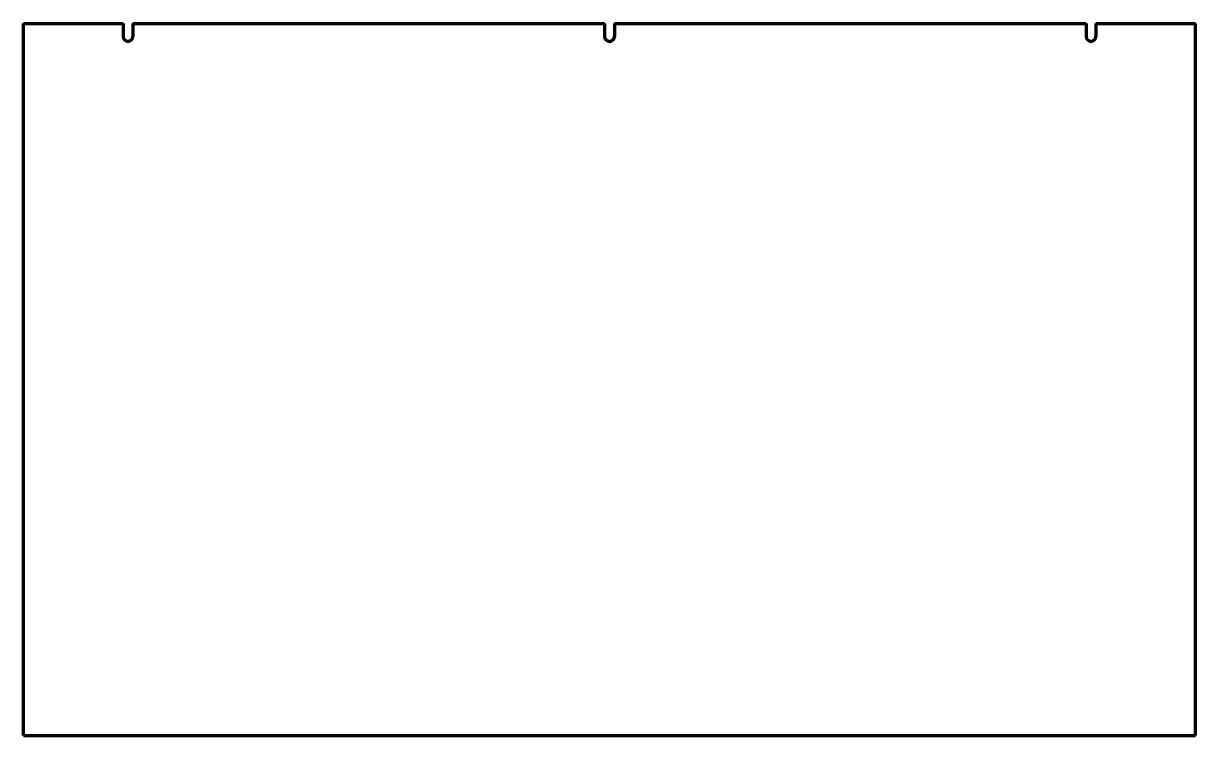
# Model space of a CAD drawing. Header units: inches. Extents: x 0 to 89.8, y 0 to 54.6.
import ezdxf

# ---------------------------------------------------------------- set-up
doc = ezdxf.new("R2010")
doc.units = ezdxf.units.IN
doc.header["$MEASUREMENT"] = 0
doc.layers.get('0').update_dxf_attribs({"linetype": 'CONTINUOUS'})

msp = doc.modelspace()

# ---------------------------------------------------------------- linework, layer by layer
at = {"color": 7, "lineweight": 90}
for p, q in [((0, 0), (0, 54.5625)), ((0, 54.5625), (7.625, 54.5625)), ((7.625, 54.5625), (7.625, 53.5625)), ((8.375, 54.5625), (8.375, 53.5625)), ((8.375, 54.5625), (44.5, 54.5625)), ((44.5, 54.5625), (44.5, 53.5625)), ((45.25, 54.5625), (45.25, 53.5625)), ((45.25, 54.5625), (81.375, 54.5625)), ((81.375, 54.5625), (81.375, 53.5625)), ((82.125, 54.5625), (82.125, 53.5625)), ((82.125, 54.5625), (89.75, 54.5625)), ((89.75, 0), (89.75, 54.5625)), ((0, 0), (89.75, 0))]:
    msp.add_line(p, q, dxfattribs=at)
for centre in [(8, 53.5625), (44.875, 53.5625), (81.75, 53.5625)]:
    msp.add_arc(centre, 0.375, 180, 360, dxfattribs=at)

doc.saveas('drawing.dxf')
